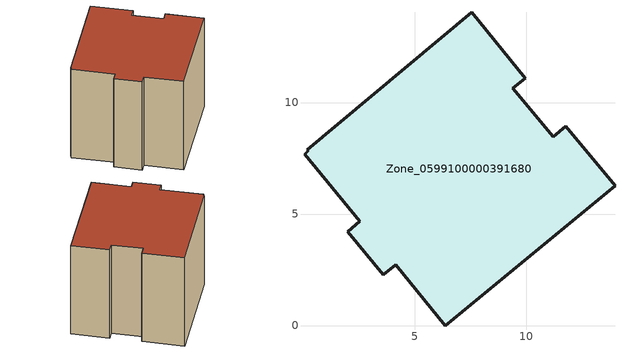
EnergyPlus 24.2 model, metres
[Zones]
Zone_0599100000391680
 floor ground (C_G): 2.53,4.67 0.05,7.68 0.23,7.83 0.17,7.89 7.55,14.04 9.95,11.1 9.39,10.65 11.21,8.47 11.76,8.94 13.97,6.26 6.38,0 4.13,2.73 3.58,2.28 1.98,4.22 z0
 wall outside (C_F): 1.98,4.22 3.58,2.28 4.13,2.73 6.38,0 13.97,6.26 11.76,8.94 11.21,8.47 9.39,10.65 9.95,11.1 7.55,14.04 0.17,7.89 0.23,7.83 0.05,7.68 2.53,4.67 1.98,4.22 z0:9.32
 roof outside (C_R): 0.05,7.68 2.53,4.67 1.98,4.22 3.58,2.28 4.13,2.73 6.38,0 13.97,6.26 11.76,8.94 11.21,8.47 9.39,10.65 9.95,11.1 7.55,14.04 0.17,7.89 0.23,7.83 z9.32
[BUILDING]
Pand.0599100000391680: North Axis=0; Terrain=City; Loads Convergence Tolerance Value=0.04; Temperature Convergence Tolerance Value=0.4; Solar Distribution=FullExterior; Maximum Number of Warmup Days=25; Minimum Number of Warmup Days=1
[Site:Location]
Rotterdam.The.Hague.AP_ZH_NLD Design_Conditions: Latitude=51.96; Longitude=4.45; Time Zone=1; Elevation=-4.5
[SITE:GROUNDTEMPERATURE:BUILDINGSURFACE]
18, 18, 18, 18, 18, 18, 18, 18, 18, 18, 18, 18
[MATERIAL] Thermal Absorptance=0.9; Solar Absorptance=0.7; Visible Absorptance=0.7
Name | Roughness | Thickness | Conductivity | Density | Specific Heat
G.TI.1946 | MediumSmooth | 0.15 | 1 | 540 | 1210
F.TI.1946 | Rough | 0.3 | 0.857143 | 1920 | 840
R.TI.1946 | MediumRough | 0.2 | 0.1 | 1500 | 1000
[CONSTRUCTION]
C_G: G.TI.1946
C_F: F.TI.1946
C_R: R.TI.1946
[ZONE]
Zone_0599100000391680: Type=1; Multiplier=1; Ceiling Height=Autocalculate; Volume=Autocalculate; Floor Area=autocalculate; Part of Total Floor Area=Yes
[ZONEINFILTRATION:DESIGNFLOWRATE]
Infil_Zone_0599100000391680: Zone or ZoneList or Space or SpaceList=Zone_0599100000391680; Schedule=AlwaysOn; Design Flow Rate Calculation Method=Flow/Area; Flow Rate per Floor Area=0.003; Constant Term Coefficient=1; Temperature Term Coefficient=0; Velocity Term Coefficient=0; Velocity Squared Term Coefficient=0
[HVACTEMPLATE:ZONE:IDEALLOADSAIRSYSTEM]
Zone_0599100000391680: Maximum Heating Supply Air Temperature=50; Minimum Cooling Supply Air Temperature=13; Maximum Heating Supply Air Humidity Ratio=0.0156; Minimum Cooling Supply Air Humidity Ratio=0.0077; Heating Limit=NoLimit; Cooling Limit=NoLimit; Dehumidification Control Type=ConstantSensibleHeatRatio; Cooling Sensible Heat Ratio=0.7; Dehumidification Setpoint=60; Humidification Control Type=None; Humidification Setpoint=30; Outdoor Air Method=None; Outdoor Air Flow Rate per Person=0.00944; Outdoor Air Flow Rate per Zone Floor Area=0; Outdoor Air Flow Rate per Zone=0; Demand Controlled Ventilation Type=None; Outdoor Air Economizer Type=NoEconomizer; Heat Recovery Type=None; Sensible Heat Recovery Effectiveness=0.7; Latent Heat Recovery Effectiveness=0.65
[ZONECONTROL:THERMOSTAT]
ThermostatControl_Zone_0599100000391680: Zone or ZoneList=Zone_0599100000391680; Control Type Schedule=DualSetpointControlType; Control 1=Thermostat_Zone_0599100000391680; Temperature Difference Between Cutout And Setpoint=0
[THERMOSTATSETPOINT:DUALSETPOINT]
Thermostat_Zone_0599100000391680: Heating Setpoint Temperature Schedule=HeatingSetpoint_Zone_0599100000391680; Cooling Setpoint Temperature Schedule=CoolingSetpoint_Zone_0599100000391680
[SCHEDULE:COMPACT]
HeatingSetpoint_Zone_0599100000391680: Through: 12/31, For: AllDays, Until: 24:00, 21
CoolingSetpoint_Zone_0599100000391680: Through: 12/31, For: AllDays, Until: 24:00, 24
DualSetpointControlType: Through: 12/31, For: AllDays, Until: 24:00, 4
AlwaysOn: Through: 12/31, For: AllDays, Until: 24:00, 1
